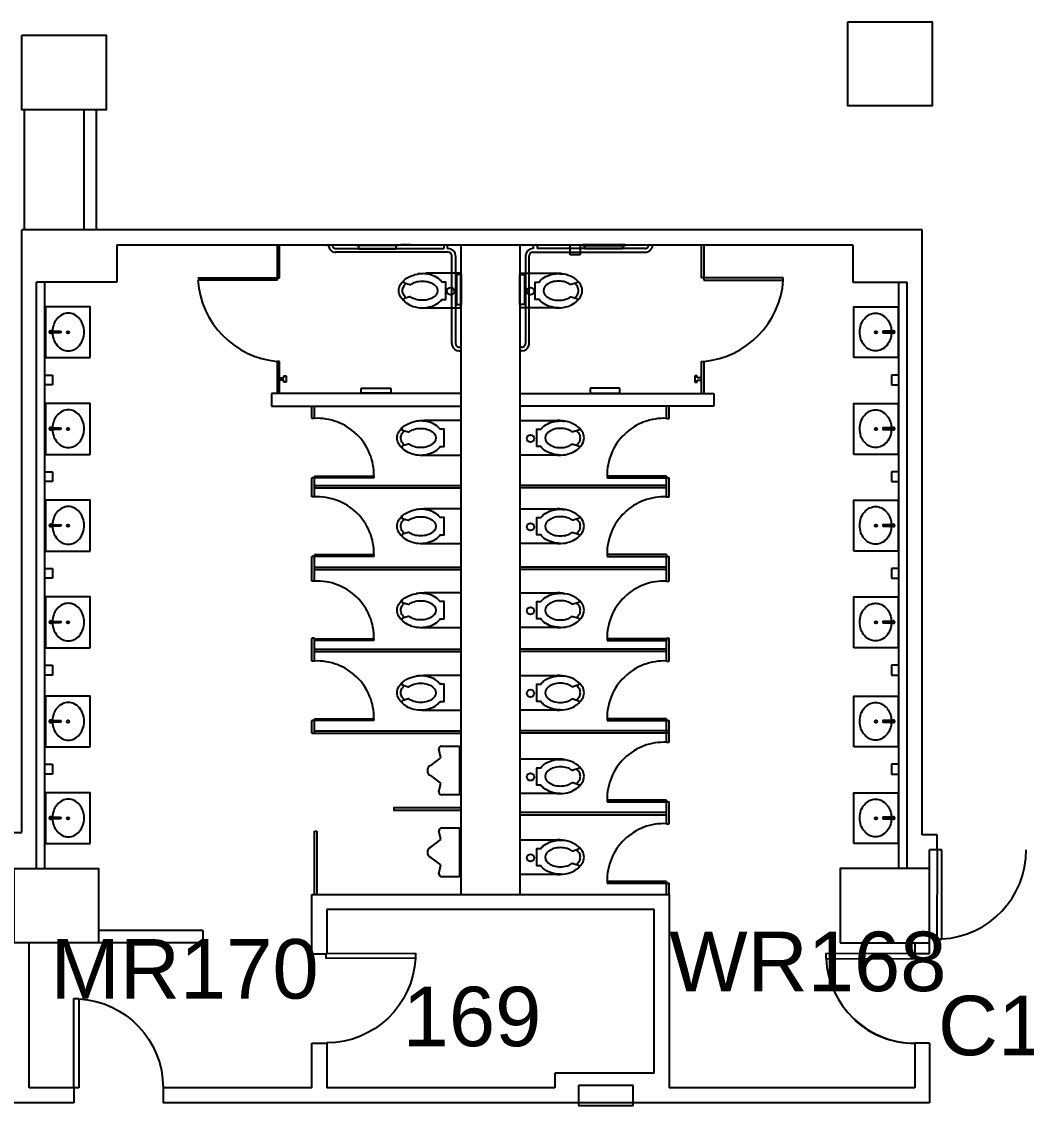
# Model space of a CAD drawing. Header units: inches. Extents: x 10 to 3523, y 1 to 2593.
# Drawn here: x 1287.6 to 1692.6, y 1049.2 to 1486.3 of the extents above; entities that cross this region are included whole.
import ezdxf

# ---------------------------------------------------------------- set-up
doc = ezdxf.new("R2010")
doc.units = ezdxf.units.IN
doc.header["$LTSCALE"] = 96
doc.header["$MEASUREMENT"] = 0
doc.linetypes.add('HIDDEN', pattern=[0.375, 0.25, -0.125])
for name, color, linetype in [('A-DOOR', 4, 'CONTINUOUS'), ('A-FURN', 3, 'CONTINUOUS'), ('A-PFLR-TEXT', 3, 'CONTINUOUS'), ('A-WALL', 5, 'CONTINUOUS'), ('P-SANR-EQPM', 5, 'CONTINUOUS'), ('S-COLS', 6, 'CONTINUOUS')]:
    doc.layers.add(name, color=color, linetype=linetype)
doc.styles.get("Standard").update_dxf_attribs({"font": 'arial.ttf'})

# ---------------------------------------------------------------- blocks, each defined once
blk = doc.blocks.new('A$C3DF82993')
at = {"layer": 'A-DOOR'}
for p, q in [((36, 36), (34, 36)), ((34, 36), (34, 0)), ((36, 0), (36, 36)), ((34, 0), (36, 0))]:
    blk.add_line(p, q, dxfattribs=at)
blk.add_arc((36, 0), 36, 93.1847, 180, dxfattribs=at)

msp = doc.modelspace()

# ---------------------------------------------------------------- linework, layer by layer
at = {"layer": 'A-DOOR'}
msp.add_arc((1647.6, 1110.33), 36.08, 227.9061, 270.0521, dxfattribs=at)
at = {"layer": 'A-FURN'}
for p, q in [((1288.63, 1450.75), (1288.63, 1402.25)), ((1312.63, 1450.75), (1312.63, 1402.25)), ((1317.63, 1450.75), (1317.63, 1402.25))]:
    msp.add_line(p, q, dxfattribs=at)
at = {"layer": 'A-WALL'}
for p, q in [((1650.63, 1402.25), (1287.63, 1402.25)), ((1287.63, 1159.25), (1287.63, 1402.25)), ((1650.63, 1158.25), (1650.63, 1402.25)), ((1326.02, 1396.25), (1622.63, 1396.25)), ((1464.63, 1396.25), (1464.63, 1134.25)), ((1488.63, 1134.25), (1488.63, 1396.25)), ((1293.63, 1144.75), (1293.63, 1381.25)), ((1644.63, 1144.75), (1644.63, 1381.25)), ((1280.63, 1159.25), (1287.63, 1159.25)), ((1656.63, 1158.25), (1650.63, 1158.25)), ((1656.63, 1152.25), (1656.63, 1158.25)), ((1653.63, 1110.25), (1653.63, 1152.25)), ((1656.63, 1152.25), (1653.63, 1152.25)), ((1404.63, 1134.25), (1548.63, 1134.25)), ((1404.63, 1110.25), (1404.63, 1134.25)), ((1548.63, 1134.25), (1548.63, 1056.25)), ((1542.63, 1128.25), (1410.63, 1128.25)), ((1410.63, 1128.25), (1410.63, 1110.25)), ((1542.63, 1062.25), (1542.63, 1128.25)), ((1360.63, 1119.75), (1318.63, 1119.75)), ((1360.63, 1119.75), (1360.63, 1114.75)), ((1290.63, 1056.25), (1290.63, 1114.75)), ((1360.63, 1114.75), (1318.63, 1114.75)), ((1647.63, 1114.75), (1647.63, 1110.25)), ((1404.63, 1110.25), (1410.63, 1110.25)), ((1653.63, 1110.25), (1647.63, 1110.25)), ((1404.63, 1074.25), (1410.63, 1074.25)), ((1404.63, 1056.25), (1404.63, 1074.25)), ((1410.63, 1074.25), (1410.63, 1056.25)), ((1653.63, 1074.25), (1647.63, 1074.25)), ((1647.63, 1074.25), (1647.63, 1056.25)), ((1653.63, 1074.25), (1653.63, 1050.25)), ((1542.63, 1062.25), (1502.53, 1062.25)), ((1502.53, 1062.25), (1502.53, 1056.25)), ((1308.63, 1056.25), (1290.63, 1056.25)), ((1308.63, 1056.25), (1308.63, 1050.25)), ((1404.63, 1056.25), (1344.63, 1056.25)), ((1344.63, 1056.25), (1344.63, 1050.25)), ((1502.53, 1056.25), (1410.63, 1056.25)), ((1647.63, 1056.25), (1548.63, 1056.25)), ((1308.63, 1050.25), (1284.63, 1050.25)), ((1653.63, 1050.25), (1344.63, 1050.25))]:
    msp.add_line(p, q, dxfattribs=at)
for points in [[(1284.63, 1144.75), (1318.63, 1144.75), (1318.63, 1114.75), (1284.63, 1114.75)], [(1617.63, 1114.75), (1653.63, 1114.75), (1653.63, 1144.75), (1617.63, 1144.75)]]:
    msp.add_lwpolyline(points, close=True, dxfattribs=at)
at = {"layer": 'A-WALL', "linetype": 'HIDDEN'}
msp.add_lwpolyline([(1512.13, 1049.21), (1534.13, 1049.21), (1534.13, 1057.21), (1512.13, 1057.21)], close=True, dxfattribs=at)
at = {"layer": 'P-SANR-EQPM'}
for p, q in [((1326.02, 1396.25), (1326.02, 1381.25)), ((1390.63, 1396.25), (1390.63, 1383)), ((1391.63, 1383), (1391.63, 1396.25)), ((1414.3, 1394.75), (1457.79, 1394.75)), ((1422.41, 1396.03), (1422.41, 1396.22)), ((1422.41, 1396.22), (1439.6, 1396.22)), ((1439.6, 1396.03), (1422.41, 1396.03)), ((1423.41, 1396.03), (1423.41, 1394.59)), ((1423.41, 1394.59), (1438.6, 1394.59)), ((1424.56, 1394.59), (1428.14, 1394.59)), ((1438.6, 1394.59), (1438.6, 1396.03)), ((1439.6, 1396.22), (1439.6, 1396.03)), ((1444.52, 1396.25), (1440.52, 1396.25)), ((1457.79, 1396.25), (1457.79, 1394.75)), ((1459.28, 1394.75), (1459.28, 1396.25)), ((1459.28, 1394.75), (1459.57, 1394.75)), ((1493.99, 1394.75), (1493.7, 1394.75)), ((1493.99, 1394.75), (1493.99, 1396.25)), ((1495.48, 1396.25), (1495.48, 1394.75)), ((1538.97, 1394.75), (1495.48, 1394.75)), ((1508.75, 1396.25), (1512.75, 1396.25)), ((1508.75, 1392.25), (1508.75, 1396.25)), ((1512.75, 1396.25), (1512.75, 1392.25)), ((1530.86, 1396.22), (1513.67, 1396.22)), ((1513.67, 1396.22), (1513.67, 1396.03)), ((1513.67, 1396.03), (1530.86, 1396.03)), ((1514.67, 1394.59), (1514.67, 1396.03)), ((1529.86, 1394.59), (1514.67, 1394.59)), ((1528.71, 1394.59), (1525.13, 1394.59)), ((1529.86, 1396.03), (1529.86, 1394.59)), ((1530.86, 1396.03), (1530.86, 1396.22)), ((1561.63, 1383), (1561.63, 1396.25)), ((1562.63, 1396.25), (1562.63, 1383)), ((1567.62, 1396.25), (1568.62, 1396.25)), ((1622.63, 1396.25), (1622.63, 1381.25)), ((1459.57, 1393.26), (1414.3, 1393.26)), ((1461.06, 1356.49), (1461.06, 1391.77)), ((1462.56, 1391.77), (1462.56, 1361.81)), ((1490.71, 1391.77), (1490.71, 1361.81)), ((1492.21, 1356.49), (1492.2, 1391.77)), ((1493.7, 1393.26), (1538.97, 1393.26)), ((1512.75, 1392.25), (1508.75, 1392.25)), ((1326.02, 1381.25), (1293.63, 1381.25)), ((1297.02, 1144.75), (1297.02, 1381.25)), ((1358.63, 1383), (1390.63, 1383)), ((1390.63, 1382), (1358.63, 1382)), ((1390.63, 1383), (1391.63, 1383)), ((1390.63, 1383), (1390.63, 1382)), ((1464.63, 1384.79), (1450.49, 1384.79)), ((1464.88, 1384.25), (1462.88, 1384.25)), ((1462.88, 1384.25), (1462.88, 1372.25)), ((1464.63, 1370.81), (1464.63, 1384.79)), ((1464.88, 1372.25), (1464.88, 1384.25)), ((1488.39, 1384.25), (1490.39, 1384.25)), ((1488.39, 1372.25), (1488.39, 1384.25)), ((1488.63, 1370.81), (1488.63, 1384.79)), ((1488.63, 1384.79), (1502.78, 1384.79)), ((1490.39, 1384.25), (1490.39, 1372.25)), ((1562.63, 1383), (1561.63, 1383)), ((1594.63, 1383), (1562.63, 1383)), ((1562.63, 1383), (1562.63, 1382)), ((1562.63, 1382), (1594.63, 1382)), ((1594.63, 1382), (1594.63, 1383)), ((1622.63, 1381.25), (1644.63, 1381.25)), ((1641.25, 1144.75), (1641.25, 1381.25)), ((1441.55, 1374.2), (1441.55, 1374.2)), ((1444.31, 1375.3), (1444.31, 1375.3)), ((1508.96, 1375.3), (1508.96, 1375.3)), ((1511.72, 1374.2), (1511.72, 1374.2)), ((1450.49, 1370.81), (1464.63, 1370.81)), ((1462.88, 1372.25), (1464.88, 1372.25)), ((1490.39, 1372.25), (1488.39, 1372.25)), ((1502.78, 1370.81), (1488.63, 1370.81)), ((1462.56, 1361.81), (1462.56, 1356.49)), ((1490.71, 1361.81), (1490.71, 1356.49)), ((1464.06, 1355), (1464.88, 1355)), ((1489.21, 1355), (1488.39, 1355)), ((1464.04, 1353.5), (1464.88, 1353.5)), ((1489.23, 1353.5), (1488.39, 1353.5)), ((1391.63, 1349.25), (1390.63, 1349.25)), ((1390.63, 1349.25), (1390.63, 1336.25)), ((1391.63, 1336.25), (1391.63, 1349.25)), ((1561.63, 1336.25), (1561.63, 1349.25)), ((1561.63, 1349.25), (1562.63, 1349.25)), ((1562.63, 1349.25), (1562.63, 1336.25)), ((1297.02, 1343.75), (1300.02, 1343.75)), ((1300.02, 1343.75), (1300.02, 1339.75)), ((1391.63, 1341.69), (1391.63, 1342.58)), ((1391.63, 1342.58), (1393.32, 1342.58)), ((1393.32, 1343.43), (1394.22, 1343.43)), ((1393.32, 1342.58), (1393.32, 1343.43)), ((1394.22, 1343.43), (1394.22, 1340.85)), ((1559.95, 1343.43), (1559.05, 1343.43)), ((1559.05, 1343.43), (1559.05, 1340.85)), ((1559.95, 1342.58), (1559.95, 1343.43)), ((1561.63, 1342.58), (1559.95, 1342.58)), ((1561.63, 1341.69), (1561.63, 1342.58)), ((1641.25, 1343.75), (1638.25, 1343.75)), ((1638.25, 1343.75), (1638.25, 1339.75)), ((1300.02, 1339.75), (1297.02, 1339.75)), ((1393.32, 1341.69), (1391.63, 1341.69)), ((1393.32, 1340.85), (1393.32, 1341.69)), ((1394.22, 1340.85), (1393.32, 1340.85)), ((1424.46, 1336.39), (1424.46, 1338.39)), ((1424.46, 1338.39), (1436.46, 1338.39)), ((1436.46, 1338.39), (1436.46, 1336.39)), ((1528.81, 1338.39), (1516.81, 1338.39)), ((1516.81, 1338.39), (1516.81, 1336.39)), ((1528.81, 1336.39), (1528.81, 1338.39)), ((1559.05, 1340.85), (1559.95, 1340.85)), ((1559.95, 1340.85), (1559.95, 1341.69)), ((1559.95, 1341.69), (1561.63, 1341.69)), ((1638.25, 1339.75), (1641.25, 1339.75)), ((1464.63, 1336.25), (1388.38, 1336.25)), ((1388.38, 1336.25), (1388.38, 1331.25)), ((1436.46, 1336.39), (1424.46, 1336.39)), ((1488.63, 1336.25), (1566.63, 1336.25)), ((1516.81, 1336.39), (1528.81, 1336.39)), ((1566.63, 1336.25), (1566.63, 1331.25)), ((1388.38, 1331.25), (1464.63, 1331.25)), ((1404.63, 1326.27), (1404.63, 1331.25)), ((1405.63, 1326.27), (1405.63, 1331.25)), ((1566.63, 1331.25), (1488.63, 1331.25)), ((1547.63, 1326.27), (1547.63, 1331.25)), ((1548.63, 1326.27), (1548.63, 1331.25)), ((1405.63, 1326.27), (1404.63, 1326.27)), ((1464.63, 1325.39), (1449.78, 1325.39)), ((1488.63, 1325.39), (1503.49, 1325.39)), ((1547.63, 1326.27), (1548.63, 1326.27)), ((1443.6, 1315.9), (1443.6, 1315.9)), ((1509.67, 1315.9), (1509.67, 1315.9)), ((1440.84, 1314.81), (1440.84, 1314.81)), ((1449.78, 1311.42), (1464.63, 1311.42)), ((1503.49, 1311.42), (1488.63, 1311.42)), ((1512.43, 1314.81), (1512.43, 1314.81)), ((1297.02, 1304.75), (1300.02, 1304.75)), ((1300.02, 1304.75), (1300.02, 1300.75)), ((1405.63, 1302.97), (1429.63, 1302.97)), ((1405.63, 1302.97), (1405.63, 1302.27)), ((1429.63, 1302.97), (1429.63, 1302.27)), ((1547.63, 1302.97), (1523.63, 1302.97)), ((1523.63, 1302.97), (1523.63, 1302.27)), ((1547.63, 1302.97), (1547.63, 1302.27)), ((1641.25, 1304.75), (1638.25, 1304.75)), ((1638.25, 1304.75), (1638.25, 1300.75)), ((1300.02, 1300.75), (1297.02, 1300.75)), ((1404.63, 1294.6), (1404.63, 1302.27)), ((1405.63, 1302.27), (1404.63, 1302.27)), ((1405.63, 1294.6), (1405.63, 1302.27)), ((1429.63, 1302.27), (1405.63, 1302.27)), ((1405.63, 1299.25), (1464.63, 1299.25)), ((1405.63, 1298.25), (1464.63, 1298.25)), ((1547.63, 1299.25), (1488.63, 1299.25)), ((1547.63, 1298.25), (1488.63, 1298.25)), ((1523.63, 1302.27), (1547.63, 1302.27)), ((1547.63, 1302.27), (1548.63, 1302.27)), ((1547.63, 1294.6), (1547.63, 1302.27)), ((1548.63, 1294.6), (1548.63, 1302.27)), ((1638.25, 1300.75), (1641.25, 1300.75)), ((1405.63, 1294.6), (1404.63, 1294.6)), ((1547.63, 1294.6), (1548.63, 1294.6)), ((1464.63, 1289.78), (1449.78, 1289.78)), ((1488.63, 1289.78), (1503.49, 1289.78)), ((1440.84, 1279.19), (1440.84, 1279.19)), ((1443.6, 1280.29), (1443.6, 1280.29)), ((1509.67, 1280.29), (1509.67, 1280.29)), ((1512.43, 1279.19), (1512.43, 1279.19)), ((1449.78, 1275.8), (1464.63, 1275.8)), ((1503.49, 1275.8), (1488.63, 1275.8)), ((1404.63, 1260.63), (1404.63, 1270.6)), ((1405.63, 1270.6), (1404.63, 1270.6)), ((1405.63, 1271.31), (1429.63, 1271.31)), ((1405.63, 1271.31), (1405.63, 1270.6)), ((1405.63, 1260.63), (1405.63, 1270.6)), ((1429.63, 1270.6), (1405.63, 1270.6)), ((1429.63, 1271.31), (1429.63, 1270.6)), ((1547.63, 1271.31), (1523.63, 1271.31)), ((1523.63, 1271.31), (1523.63, 1270.6)), ((1523.63, 1270.6), (1547.63, 1270.6)), ((1547.63, 1271.31), (1547.63, 1270.6)), ((1547.63, 1270.6), (1548.63, 1270.6)), ((1547.63, 1260.63), (1547.63, 1270.6)), ((1548.63, 1260.63), (1548.63, 1270.6)), ((1297.02, 1265.75), (1300.02, 1265.75)), ((1300.02, 1265.75), (1300.02, 1261.75)), ((1405.63, 1266.25), (1464.63, 1266.25)), ((1405.63, 1265.25), (1464.63, 1265.25)), ((1547.63, 1266.25), (1488.63, 1266.25)), ((1547.63, 1265.25), (1488.63, 1265.25)), ((1641.25, 1265.75), (1638.25, 1265.75)), ((1638.25, 1265.75), (1638.25, 1261.75)), ((1300.02, 1261.75), (1297.02, 1261.75)), ((1405.63, 1260.63), (1404.63, 1260.63)), ((1547.63, 1260.63), (1548.63, 1260.63)), ((1638.25, 1261.75), (1641.25, 1261.75)), ((1464.63, 1255.88), (1449.78, 1255.88)), ((1488.63, 1255.88), (1503.49, 1255.88)), ((1443.6, 1246.39), (1443.6, 1246.39)), ((1509.67, 1246.39), (1509.67, 1246.39)), ((1440.84, 1245.3), (1440.84, 1245.3)), ((1449.78, 1241.91), (1464.63, 1241.91)), ((1503.49, 1241.91), (1488.63, 1241.91)), ((1512.43, 1245.3), (1512.43, 1245.3)), ((1404.63, 1228.4), (1404.63, 1237.63)), ((1405.63, 1237.63), (1404.63, 1237.63)), ((1405.63, 1228.4), (1405.63, 1237.63)), ((1405.63, 1237.34), (1429.63, 1237.34)), ((1405.63, 1237.34), (1405.63, 1236.63)), ((1429.63, 1237.34), (1429.63, 1236.63)), ((1547.63, 1237.34), (1523.63, 1237.34)), ((1523.63, 1237.34), (1523.63, 1236.63)), ((1547.63, 1237.63), (1548.63, 1237.63)), ((1547.63, 1228.4), (1547.63, 1237.63)), ((1547.63, 1237.34), (1547.63, 1236.63)), ((1548.63, 1228.4), (1548.63, 1237.63)), ((1429.63, 1236.63), (1405.63, 1236.63)), ((1405.63, 1233.25), (1464.63, 1233.25)), ((1547.63, 1233.25), (1488.63, 1233.25)), ((1523.63, 1236.63), (1547.63, 1236.63)), ((1405.63, 1228.4), (1404.63, 1228.4)), ((1405.63, 1232.25), (1464.63, 1232.25)), ((1547.63, 1232.25), (1488.63, 1232.25)), ((1547.63, 1228.4), (1548.63, 1228.4)), ((1297.02, 1226.75), (1300.02, 1226.75)), ((1300.02, 1226.75), (1300.02, 1222.75)), ((1641.25, 1226.75), (1638.25, 1226.75)), ((1638.25, 1226.75), (1638.25, 1222.75)), ((1300.02, 1222.75), (1297.02, 1222.75)), ((1464.63, 1222.61), (1449.78, 1222.61)), ((1488.63, 1222.61), (1503.49, 1222.61)), ((1638.25, 1222.75), (1641.25, 1222.75)), ((1440.84, 1212.02), (1440.84, 1212.02)), ((1443.6, 1213.12), (1443.6, 1213.12)), ((1509.67, 1213.12), (1509.67, 1213.12)), ((1512.43, 1212.02), (1512.43, 1212.02)), ((1449.78, 1208.63), (1464.63, 1208.63)), ((1503.49, 1208.63), (1488.63, 1208.63)), ((1404.63, 1199.25), (1404.63, 1204.4)), ((1405.63, 1204.4), (1404.63, 1204.4)), ((1405.63, 1205.1), (1429.63, 1205.1)), ((1405.63, 1205.1), (1405.63, 1204.4)), ((1405.63, 1199.25), (1405.63, 1204.4)), ((1429.63, 1204.4), (1405.63, 1204.4)), ((1429.63, 1205.1), (1429.63, 1204.4)), ((1547.63, 1205.1), (1523.63, 1205.1)), ((1523.63, 1205.1), (1523.63, 1204.4)), ((1523.63, 1204.4), (1547.63, 1204.4)), ((1547.63, 1205.1), (1547.63, 1204.4)), ((1547.63, 1204.4), (1548.63, 1204.4)), ((1547.63, 1195.62), (1547.63, 1204.4)), ((1548.63, 1195.62), (1548.63, 1204.4)), ((1404.63, 1199.25), (1464.63, 1199.25)), ((1405.63, 1200.25), (1464.63, 1200.25)), ((1548.63, 1200.25), (1488.63, 1200.25)), ((1548.63, 1199.25), (1488.63, 1199.25)), ((1457.03, 1194.09), (1464.12, 1194.09)), ((1464.12, 1194.09), (1464.12, 1184.25)), ((1547.63, 1195.62), (1548.63, 1195.62)), ((1452.52, 1186.3), (1456.61, 1189.36)), ((1456.61, 1189.36), (1455.85, 1192.91)), ((1488.63, 1188.9), (1503.49, 1188.9)), ((1297.02, 1186.75), (1300.02, 1186.75)), ((1300.02, 1186.75), (1300.02, 1182.75)), ((1641.25, 1186.75), (1638.25, 1186.75)), ((1638.25, 1186.75), (1638.25, 1182.75)), ((1300.02, 1182.75), (1297.02, 1182.75)), ((1456.61, 1179.15), (1452.52, 1182.2)), ((1464.12, 1184.25), (1464.12, 1174.41)), ((1638.25, 1182.75), (1641.25, 1182.75)), ((1455.85, 1175.59), (1456.61, 1179.15)), ((1509.67, 1179.41), (1509.67, 1179.41)), ((1512.43, 1178.32), (1512.43, 1178.32)), ((1464.12, 1174.41), (1457.03, 1174.41)), ((1503.49, 1174.92), (1488.63, 1174.92)), ((1547.63, 1172.32), (1523.63, 1172.32)), ((1523.63, 1172.32), (1523.63, 1171.62)), ((1523.63, 1171.62), (1547.63, 1171.62)), ((1547.63, 1172.32), (1547.63, 1171.62)), ((1547.63, 1171.62), (1548.63, 1171.62)), ((1547.63, 1162.8), (1547.63, 1171.62)), ((1548.63, 1162.8), (1548.63, 1171.62)), ((1547.63, 1167.25), (1488.63, 1167.25)), ((1547.63, 1166.25), (1488.63, 1166.25)), ((1547.63, 1162.8), (1548.63, 1162.8)), ((1405.63, 1134.25), (1405.63, 1159.75)), ((1405.63, 1159.75), (1406.63, 1159.75)), ((1406.63, 1159.75), (1406.63, 1134.25)), ((1456.61, 1156.36), (1455.85, 1159.91)), ((1457.03, 1161.09), (1464.12, 1161.09)), ((1464.12, 1161.09), (1464.12, 1151.25)), ((1452.52, 1153.3), (1456.61, 1156.36)), ((1488.63, 1156.31), (1503.49, 1156.31)), ((1464.12, 1151.25), (1464.12, 1141.41)), ((1456.61, 1146.15), (1452.52, 1149.2)), ((1455.85, 1142.59), (1456.61, 1146.15)), ((1509.67, 1146.82), (1509.67, 1146.82)), ((1512.43, 1145.72), (1512.43, 1145.72)), ((1464.12, 1141.41), (1457.03, 1141.41)), ((1503.49, 1142.33), (1488.63, 1142.33)), ((1547.63, 1139.51), (1523.63, 1139.51)), ((1523.63, 1139.51), (1523.63, 1138.8)), ((1523.63, 1138.8), (1547.63, 1138.8)), ((1547.63, 1139.51), (1547.63, 1138.8)), ((1547.63, 1134.25), (1547.63, 1138.8)), ((1547.63, 1138.8), (1548.63, 1138.8)), ((1548.63, 1134.25), (1548.63, 1138.8))]:
    msp.add_line(p, q, dxfattribs=at)
for points in [[(1439.63, 1377.8, -0.143932), (1440.37, 1380.29, -0.107177), (1442.81, 1382.74, -0.077997), (1446.16, 1384.22, -0.065232), (1450.49, 1384.79)], [(1441.66, 1381.79, 0.562484), (1441.85, 1380.95), (1444.08, 1380.22, 0.238976), (1444.52, 1380.29, -0.08035), (1446.4, 1381.22, -0.074934), (1449.16, 1381.63, -0.074934), (1451.92, 1381.22, -0.085426), (1453.9, 1380.21, -0.066386), (1454.74, 1379.39, -0.330534), (1454.74, 1376.11, -0.066386), (1453.9, 1375.29, -0.085426), (1451.92, 1374.28, -0.074934), (1449.16, 1373.87, -0.074934), (1446.4, 1374.28, -0.08035), (1444.52, 1375.21, 0.238976), (1444.08, 1375.28), (1441.88, 1374.55, 0.549653), (1441.67, 1373.74)], [(1449.16, 1370.87, 0.074934), (1452.8, 1371.42, 0.085426), (1455.69, 1372.89, 0.066386), (1457.09, 1374.26), (1458.64, 1374.26), (1458.64, 1381.24), (1457.09, 1381.24, 0.066386), (1455.69, 1382.61, 0.085426), (1452.8, 1384.08, 0.111314), (1447.38, 1384.5)], [(1504.11, 1370.87, -0.074934), (1500.47, 1371.42, -0.085426), (1497.58, 1372.89, -0.066386), (1496.18, 1374.26), (1494.63, 1374.26), (1494.63, 1381.24), (1496.18, 1381.24, -0.066386), (1497.58, 1382.61, -0.085426), (1500.47, 1384.08, -0.111314), (1505.89, 1384.5)], [(1511.61, 1381.79, -0.562484), (1511.42, 1380.95), (1509.19, 1380.22, -0.238976), (1508.75, 1380.29, 0.08035), (1506.87, 1381.22, 0.074934), (1504.11, 1381.63, 0.074934), (1501.35, 1381.22, 0.085426), (1499.37, 1380.21, 0.066386), (1498.53, 1379.39, 0.330534), (1498.53, 1376.11, 0.066386), (1499.37, 1375.29, 0.085426), (1501.35, 1374.28, 0.074934), (1504.11, 1373.87, 0.074934), (1506.87, 1374.28, 0.08035), (1508.75, 1375.21, -0.238976), (1509.19, 1375.28), (1511.39, 1374.55, -0.549653), (1511.6, 1373.74)], [(1513.63, 1377.8, 0.143932), (1512.9, 1380.29, 0.107177), (1510.45, 1382.74, 0.077997), (1507.11, 1384.22, 0.065232), (1502.78, 1384.79)], [(1441.63, 1373.78, -0.06085), (1440.37, 1375.31, -0.143932), (1439.63, 1377.8)], [(1441.13, 1377.8, -0.143932), (1441.63, 1379.48, -0.059203), (1442.63, 1380.7)], [(1442.71, 1374.83, -0.063273), (1441.63, 1376.12, -0.143932), (1441.13, 1377.8)], [(1510.56, 1374.83, 0.063273), (1511.64, 1376.12, 0.143932), (1512.14, 1377.8)], [(1512.14, 1377.8, 0.143932), (1511.64, 1379.48, 0.059203), (1510.64, 1380.7)], [(1511.64, 1373.78, 0.06085), (1512.9, 1375.31, 0.143932), (1513.63, 1377.8)], [(1300.03, 1360.79, 0.075715), (1300.53, 1358.12, 0.091322), (1301.9, 1355.71, 0.103814), (1304.03, 1354.04, 0.114782), (1306.42, 1353.49, 0.114782), (1308.82, 1354.04, 0.103814), (1310.95, 1355.71, 0.091322), (1312.32, 1358.12, 0.084102), (1312.82, 1361.09, 0.084102), (1312.32, 1364.05, 0.091322), (1310.95, 1366.46, 0.103814), (1308.82, 1368.13, 0.114782), (1306.42, 1368.69, 0.114782), (1304.03, 1368.13, 0.103814), (1301.9, 1366.46, 0.001545), (1301.87, 1366.42, 0.001545)], [(1638.24, 1360.79, -0.075715), (1637.74, 1358.12, -0.091322), (1636.37, 1355.71, -0.103814), (1634.24, 1354.04, -0.114782), (1631.85, 1353.49, -0.114782), (1629.45, 1354.04, -0.103814), (1627.32, 1355.71, -0.091322), (1625.95, 1358.12, -0.084102), (1625.45, 1361.09, -0.084102), (1625.95, 1364.05, -0.091322), (1627.32, 1366.46, -0.103814), (1629.45, 1368.13, -0.114782), (1631.85, 1368.69, -0.114782), (1634.24, 1368.13, -0.103814), (1636.37, 1366.46, -0.001545), (1636.4, 1366.42, -0.001545)], [(1301.74, 1366.27, 0.0831), (1300.53, 1364.05, 0.075715), (1300.03, 1361.39)], [(1636.53, 1366.27, -0.0831), (1637.74, 1364.05, -0.075715), (1638.24, 1361.39)], [(1300.03, 1321.79, 0.075715), (1300.53, 1319.12, 0.091322), (1301.9, 1316.71, 0.103814), (1304.03, 1315.04, 0.114782), (1306.42, 1314.49, 0.114782), (1308.82, 1315.04, 0.103814), (1310.95, 1316.71, 0.091322), (1312.32, 1319.12, 0.084102), (1312.82, 1322.09, 0.084102), (1312.32, 1325.05, 0.091322), (1310.95, 1327.46, 0.103814), (1308.82, 1329.13, 0.114782), (1306.42, 1329.69, 0.114782), (1304.03, 1329.13, 0.103814), (1301.9, 1327.46, 0.001545), (1301.87, 1327.42, 0.001545)], [(1638.24, 1321.79, -0.075715), (1637.74, 1319.12, -0.091322), (1636.37, 1316.71, -0.103814), (1634.24, 1315.04, -0.114782), (1631.85, 1314.49, -0.114782), (1629.45, 1315.04, -0.103814), (1627.32, 1316.71, -0.091322), (1625.95, 1319.12, -0.084102), (1625.45, 1322.09, -0.084102), (1625.95, 1325.05, -0.091322), (1627.32, 1327.46, -0.103814), (1629.45, 1329.13, -0.114782), (1631.85, 1329.69, -0.114782), (1634.24, 1329.13, -0.103814), (1636.37, 1327.46, -0.001545), (1636.4, 1327.42, -0.001545)], [(1301.74, 1327.27, 0.0831), (1300.53, 1325.05, 0.075715), (1300.03, 1322.39)], [(1438.93, 1318.4, -0.143932), (1439.66, 1320.9, -0.107177), (1442.11, 1323.35, -0.077997), (1445.45, 1324.83, -0.065232), (1449.78, 1325.39)], [(1448.45, 1311.48, 0.074934), (1452.09, 1312.03, 0.085426), (1454.98, 1313.49, 0.066386), (1456.38, 1314.86), (1457.93, 1314.86), (1457.93, 1321.85), (1456.38, 1321.85, 0.066386), (1454.98, 1323.22, 0.085426), (1452.09, 1324.68, 0.111314), (1446.67, 1325.1)], [(1504.82, 1311.48, -0.074934), (1501.18, 1312.03, -0.085426), (1498.29, 1313.49, -0.066386), (1496.89, 1314.86), (1495.33, 1314.86), (1495.33, 1321.85), (1496.89, 1321.85, -0.066386), (1498.29, 1323.22, -0.085426), (1501.18, 1324.68, -0.111314), (1506.6, 1325.1)], [(1514.34, 1318.4, 0.143932), (1513.61, 1320.9, 0.107177), (1511.16, 1323.35, 0.077997), (1507.82, 1324.83, 0.065232), (1503.49, 1325.39)], [(1636.53, 1327.27, -0.0831), (1637.74, 1325.05, -0.075715), (1638.24, 1322.39)], [(1440.42, 1318.4, -0.143932), (1440.92, 1320.09, -0.059203), (1441.92, 1321.3)], [(1440.95, 1322.39, 0.562484), (1441.14, 1321.56), (1443.37, 1320.83, 0.238976), (1443.81, 1320.89, -0.08035), (1445.69, 1321.82, -0.074934), (1448.45, 1322.24, -0.074934), (1451.21, 1321.82, -0.085426), (1453.19, 1320.82, -0.066386), (1454.03, 1320, -0.330534), (1454.03, 1316.71, -0.066386), (1453.19, 1315.89, -0.085426), (1451.21, 1314.89, -0.074934), (1448.45, 1314.47, -0.074934), (1445.69, 1314.89, -0.08035), (1443.81, 1315.82, 0.238976), (1443.37, 1315.88), (1441.17, 1315.16, 0.549653), (1440.96, 1314.34)], [(1512.32, 1322.39, -0.562484), (1512.13, 1321.56), (1509.9, 1320.83, -0.238976), (1509.45, 1320.89, 0.08035), (1507.58, 1321.82, 0.074934), (1504.82, 1322.24, 0.074934), (1502.06, 1321.82, 0.085426), (1500.08, 1320.82, 0.066386), (1499.24, 1320, 0.330534), (1499.24, 1316.71, 0.066386), (1500.08, 1315.89, 0.085426), (1502.06, 1314.89, 0.074934), (1504.82, 1314.47, 0.074934), (1507.58, 1314.89, 0.08035), (1509.45, 1315.82, -0.238976), (1509.9, 1315.88), (1512.1, 1315.16, -0.549653), (1512.31, 1314.34)], [(1512.85, 1318.4, 0.143932), (1512.35, 1320.09, 0.059203), (1511.35, 1321.3)], [(1440.92, 1314.39, -0.06085), (1439.66, 1315.91, -0.143932), (1438.93, 1318.4)], [(1442, 1315.43, -0.063273), (1440.92, 1316.72, -0.143932), (1440.42, 1318.4)], [(1511.27, 1315.43, 0.063273), (1512.35, 1316.72, 0.143932), (1512.85, 1318.4)], [(1512.34, 1314.39, 0.06085), (1513.61, 1315.91, 0.143932), (1514.34, 1318.4)], [(1300.03, 1282.79, 0.075715), (1300.53, 1280.12, 0.091322), (1301.9, 1277.71, 0.103814), (1304.03, 1276.04, 0.114782), (1306.42, 1275.49, 0.114782), (1308.82, 1276.04, 0.103814), (1310.95, 1277.71, 0.091322), (1312.32, 1280.12, 0.084102), (1312.82, 1283.09, 0.084102), (1312.32, 1286.05, 0.091322), (1310.95, 1288.46, 0.103814), (1308.82, 1290.13, 0.114782), (1306.42, 1290.69, 0.114782), (1304.03, 1290.13, 0.103814), (1301.9, 1288.46, 0.001545), (1301.87, 1288.42, 0.001545)], [(1438.93, 1282.79, -0.143932), (1439.66, 1285.28, -0.107177), (1442.11, 1287.73, -0.077997), (1445.45, 1289.21, -0.065232), (1449.78, 1289.78)], [(1448.45, 1275.86, 0.074934), (1452.09, 1276.41, 0.085426), (1454.98, 1277.88, 0.066386), (1456.38, 1279.24), (1457.93, 1279.24), (1457.93, 1286.23), (1456.38, 1286.23, 0.066386), (1454.98, 1287.6, 0.085426), (1452.09, 1289.07, 0.111314), (1446.67, 1289.49)], [(1504.82, 1275.86, -0.074934), (1501.18, 1276.41, -0.085426), (1498.29, 1277.88, -0.066386), (1496.89, 1279.24), (1495.33, 1279.24), (1495.33, 1286.23), (1496.89, 1286.23, -0.066386), (1498.29, 1287.6, -0.085426), (1501.18, 1289.07, -0.111314), (1506.6, 1289.49)], [(1514.34, 1282.79, 0.143932), (1513.61, 1285.28, 0.107177), (1511.16, 1287.73, 0.077997), (1507.82, 1289.21, 0.065232), (1503.49, 1289.78)], [(1638.24, 1282.79, -0.075715), (1637.74, 1280.12, -0.091322), (1636.37, 1277.71, -0.103814), (1634.24, 1276.04, -0.114782), (1631.85, 1275.49, -0.114782), (1629.45, 1276.04, -0.103814), (1627.32, 1277.71, -0.091322), (1625.95, 1280.12, -0.084102), (1625.45, 1283.09, -0.084102), (1625.95, 1286.05, -0.091322), (1627.32, 1288.46, -0.103814), (1629.45, 1290.13, -0.114782), (1631.85, 1290.69, -0.114782), (1634.24, 1290.13, -0.103814), (1636.37, 1288.46, -0.001545), (1636.4, 1288.42, -0.001545)], [(1301.74, 1288.27, 0.0831), (1300.53, 1286.05, 0.075715), (1300.03, 1283.39)], [(1440.42, 1282.79, -0.143932), (1440.92, 1284.47, -0.059203), (1441.92, 1285.69)], [(1440.95, 1286.77, 0.562484), (1441.14, 1285.94), (1443.37, 1285.21, 0.238976), (1443.81, 1285.28, -0.08035), (1445.69, 1286.2, -0.074934), (1448.45, 1286.62, -0.074934), (1451.21, 1286.2, -0.085426), (1453.19, 1285.2, -0.066386), (1454.03, 1284.38, -0.330534), (1454.03, 1281.09, -0.066386), (1453.19, 1280.28, -0.085426), (1451.21, 1279.27, -0.074934), (1448.45, 1278.86, -0.074934), (1445.69, 1279.27, -0.08035), (1443.81, 1280.2, 0.238976), (1443.37, 1280.27), (1441.17, 1279.54, 0.549653), (1440.96, 1278.73)], [(1512.32, 1286.77, -0.562484), (1512.13, 1285.94), (1509.9, 1285.21, -0.238976), (1509.45, 1285.28, 0.08035), (1507.58, 1286.2, 0.074934), (1504.82, 1286.62, 0.074934), (1502.06, 1286.2, 0.085426), (1500.08, 1285.2, 0.066386), (1499.24, 1284.38, 0.330534), (1499.24, 1281.09, 0.066386), (1500.08, 1280.28, 0.085426), (1502.06, 1279.27, 0.074934), (1504.82, 1278.86, 0.074934), (1507.58, 1279.27, 0.08035), (1509.45, 1280.2, -0.238976), (1509.9, 1280.27), (1512.1, 1279.54, -0.549653), (1512.31, 1278.73)], [(1512.85, 1282.79, 0.143932), (1512.35, 1284.47, 0.059203), (1511.35, 1285.69)], [(1636.53, 1288.27, -0.0831), (1637.74, 1286.05, -0.075715), (1638.24, 1283.39)], [(1440.92, 1278.77, -0.06085), (1439.66, 1280.29, -0.143932), (1438.93, 1282.79)], [(1442, 1279.82, -0.063273), (1440.92, 1281.1, -0.143932), (1440.42, 1282.79)], [(1511.27, 1279.82, 0.063273), (1512.35, 1281.1, 0.143932), (1512.85, 1282.79)], [(1512.34, 1278.77, 0.06085), (1513.61, 1280.29, 0.143932), (1514.34, 1282.79)], [(1438.93, 1248.89, -0.143932), (1439.66, 1251.39, -0.107177), (1442.11, 1253.84, -0.077997), (1445.45, 1255.32, -0.065232), (1449.78, 1255.88)], [(1448.45, 1241.97, 0.074934), (1452.09, 1242.52, 0.085426), (1454.98, 1243.98, 0.066386), (1456.38, 1245.35), (1457.93, 1245.35), (1457.93, 1252.34), (1456.38, 1252.34, 0.066386), (1454.98, 1253.71, 0.085426), (1452.09, 1255.17, 0.111314), (1446.67, 1255.59)], [(1504.82, 1241.97, -0.074934), (1501.18, 1242.52, -0.085426), (1498.29, 1243.98, -0.066386), (1496.89, 1245.35), (1495.33, 1245.35), (1495.33, 1252.34), (1496.89, 1252.34, -0.066386), (1498.29, 1253.71, -0.085426), (1501.18, 1255.17, -0.111314), (1506.6, 1255.59)], [(1514.34, 1248.89, 0.143932), (1513.61, 1251.39, 0.107177), (1511.16, 1253.84, 0.077997), (1507.82, 1255.32, 0.065232), (1503.49, 1255.88)], [(1300.03, 1243.79, 0.075715), (1300.53, 1241.12, 0.091322), (1301.9, 1238.71, 0.103814), (1304.03, 1237.04, 0.114782), (1306.42, 1236.49, 0.114782), (1308.82, 1237.04, 0.103814), (1310.95, 1238.71, 0.091322), (1312.32, 1241.12, 0.084102), (1312.82, 1244.09, 0.084102), (1312.32, 1247.05, 0.091322), (1310.95, 1249.46, 0.103814), (1308.82, 1251.13, 0.114782), (1306.42, 1251.69, 0.114782), (1304.03, 1251.13, 0.103814), (1301.9, 1249.46, 0.001545), (1301.87, 1249.42, 0.001545)], [(1440.42, 1248.89, -0.143932), (1440.92, 1250.58, -0.059203), (1441.92, 1251.79)], [(1440.95, 1252.88, 0.562484), (1441.14, 1252.05), (1443.37, 1251.32, 0.238976), (1443.81, 1251.38, -0.08035), (1445.69, 1252.31, -0.074934), (1448.45, 1252.73, -0.074934), (1451.21, 1252.31, -0.085426), (1453.19, 1251.31, -0.066386), (1454.03, 1250.49, -0.330534), (1454.03, 1247.2, -0.066386), (1453.19, 1246.38, -0.085426), (1451.21, 1245.38, -0.074934), (1448.45, 1244.96, -0.074934), (1445.69, 1245.38, -0.08035), (1443.81, 1246.31, 0.238976), (1443.37, 1246.37), (1441.17, 1245.65, 0.549653), (1440.96, 1244.83)], [(1512.32, 1252.88, -0.562484), (1512.13, 1252.05), (1509.9, 1251.32, -0.238976), (1509.45, 1251.38, 0.08035), (1507.58, 1252.31, 0.074934), (1504.82, 1252.73, 0.074934), (1502.06, 1252.31, 0.085426), (1500.08, 1251.31, 0.066386), (1499.24, 1250.49, 0.330534), (1499.24, 1247.2, 0.066386), (1500.08, 1246.38, 0.085426), (1502.06, 1245.38, 0.074934), (1504.82, 1244.96, 0.074934), (1507.58, 1245.38, 0.08035), (1509.45, 1246.31, -0.238976), (1509.9, 1246.37), (1512.1, 1245.65, -0.549653), (1512.31, 1244.83)], [(1512.85, 1248.89, 0.143932), (1512.35, 1250.58, 0.059203), (1511.35, 1251.79)], [(1638.24, 1243.79, -0.075715), (1637.74, 1241.12, -0.091322), (1636.37, 1238.71, -0.103814), (1634.24, 1237.04, -0.114782), (1631.85, 1236.49, -0.114782), (1629.45, 1237.04, -0.103814), (1627.32, 1238.71, -0.091322), (1625.95, 1241.12, -0.084102), (1625.45, 1244.09, -0.084102), (1625.95, 1247.05, -0.091322), (1627.32, 1249.46, -0.103814), (1629.45, 1251.13, -0.114782), (1631.85, 1251.69, -0.114782), (1634.24, 1251.13, -0.103814), (1636.37, 1249.46, -0.001545), (1636.4, 1249.42, -0.001545)], [(1301.74, 1249.27, 0.0831), (1300.53, 1247.05, 0.075715), (1300.03, 1244.39)], [(1440.92, 1244.88, -0.06085), (1439.66, 1246.4, -0.143932), (1438.93, 1248.89)], [(1442, 1245.92, -0.063273), (1440.92, 1247.21, -0.143932), (1440.42, 1248.89)], [(1511.27, 1245.92, 0.063273), (1512.35, 1247.21, 0.143932), (1512.85, 1248.89)], [(1512.34, 1244.88, 0.06085), (1513.61, 1246.4, 0.143932), (1514.34, 1248.89)], [(1636.53, 1249.27, -0.0831), (1637.74, 1247.05, -0.075715), (1638.24, 1244.39)], [(1438.93, 1215.62, -0.143932), (1439.66, 1218.12, -0.107177), (1442.11, 1220.56, -0.077997), (1445.45, 1222.04, -0.065232), (1449.78, 1222.61)], [(1440.95, 1219.61, 0.562484), (1441.14, 1218.77), (1443.37, 1218.04, 0.238976), (1443.81, 1218.11, -0.08035), (1445.69, 1219.04, -0.074934), (1448.45, 1219.45, -0.074934), (1451.21, 1219.04, -0.085426), (1453.19, 1218.03, -0.066386), (1454.03, 1217.22, -0.330534), (1454.03, 1213.93, -0.066386), (1453.19, 1213.11, -0.085426), (1451.21, 1212.11, -0.074934), (1448.45, 1211.69, -0.074934), (1445.69, 1212.11, -0.08035), (1443.81, 1213.03, 0.238976), (1443.37, 1213.1), (1441.17, 1212.38, 0.549653), (1440.96, 1211.56)], [(1448.45, 1208.69, 0.074934), (1452.09, 1209.24, 0.085426), (1454.98, 1210.71, 0.066386), (1456.38, 1212.08), (1457.93, 1212.08), (1457.93, 1219.07), (1456.38, 1219.07, 0.066386), (1454.98, 1220.43, 0.085426), (1452.09, 1221.9, 0.111314), (1446.67, 1222.32)], [(1504.82, 1208.69, -0.074934), (1501.18, 1209.24, -0.085426), (1498.29, 1210.71, -0.066386), (1496.89, 1212.08), (1495.33, 1212.08), (1495.33, 1219.07), (1496.89, 1219.07, -0.066386), (1498.29, 1220.43, -0.085426), (1501.18, 1221.9, -0.111314), (1506.6, 1222.32)], [(1512.32, 1219.61, -0.562484), (1512.13, 1218.77), (1509.9, 1218.04, -0.238976), (1509.45, 1218.11, 0.08035), (1507.58, 1219.04, 0.074934), (1504.82, 1219.45, 0.074934), (1502.06, 1219.04, 0.085426), (1500.08, 1218.03, 0.066386), (1499.24, 1217.22, 0.330534), (1499.24, 1213.93, 0.066386), (1500.08, 1213.11, 0.085426), (1502.06, 1212.11, 0.074934), (1504.82, 1211.69, 0.074934), (1507.58, 1212.11, 0.08035), (1509.45, 1213.03, -0.238976), (1509.9, 1213.1), (1512.1, 1212.38, -0.549653), (1512.31, 1211.56)], [(1514.34, 1215.62, 0.143932), (1513.61, 1218.12, 0.107177), (1511.16, 1220.56, 0.077997), (1507.82, 1222.04, 0.065232), (1503.49, 1222.61)], [(1440.92, 1211.6, -0.06085), (1439.66, 1213.13, -0.143932), (1438.93, 1215.62)], [(1440.42, 1215.62, -0.143932), (1440.92, 1217.31, -0.059203), (1441.92, 1218.52)], [(1442, 1212.65, -0.063273), (1440.92, 1213.94, -0.143932), (1440.42, 1215.62)], [(1511.27, 1212.65, 0.063273), (1512.35, 1213.94, 0.143932), (1512.85, 1215.62)], [(1512.85, 1215.62, 0.143932), (1512.35, 1217.31, 0.059203), (1511.35, 1218.52)], [(1512.34, 1211.6, 0.06085), (1513.61, 1213.13, 0.143932), (1514.34, 1215.62)], [(1300.03, 1203.79, 0.075715), (1300.53, 1201.13, 0.091322), (1301.9, 1198.72, 0.103814), (1304.03, 1197.05, 0.114782), (1306.42, 1196.49, 0.114782), (1308.82, 1197.05, 0.103814), (1310.95, 1198.72, 0.091322), (1312.32, 1201.13, 0.084102), (1312.82, 1204.09, 0.084102), (1312.32, 1207.06, 0.091322), (1310.95, 1209.46, 0.103814), (1308.82, 1211.13, 0.114782), (1306.42, 1211.69, 0.114782), (1304.03, 1211.13, 0.103814), (1301.9, 1209.46, 0.001545), (1301.87, 1209.43, 0.001545)], [(1638.24, 1203.79, -0.075715), (1637.74, 1201.13, -0.091322), (1636.37, 1198.72, -0.103814), (1634.24, 1197.05, -0.114782), (1631.85, 1196.49, -0.114782), (1629.45, 1197.05, -0.103814), (1627.32, 1198.72, -0.091322), (1625.95, 1201.13, -0.084102), (1625.45, 1204.09, -0.084102), (1625.95, 1207.06, -0.091322), (1627.32, 1209.46, -0.103814), (1629.45, 1211.13, -0.114782), (1631.85, 1211.69, -0.114782), (1634.24, 1211.13, -0.103814), (1636.37, 1209.46, -0.001545), (1636.4, 1209.43, -0.001545)], [(1301.74, 1209.27, 0.0831), (1300.53, 1207.06, 0.075715), (1300.03, 1204.39)], [(1636.53, 1209.27, -0.0831), (1637.74, 1207.06, -0.075715), (1638.24, 1204.39)], [(1514.34, 1181.91, 0.143932), (1513.61, 1184.41, 0.107177), (1511.16, 1186.85, 0.077997), (1507.82, 1188.33, 0.065232), (1503.49, 1188.9)], [(1504.82, 1174.99, -0.074934), (1501.18, 1175.54, -0.085426), (1498.29, 1177, -0.066386), (1496.89, 1178.37), (1495.33, 1178.37), (1495.33, 1185.36), (1496.89, 1185.36, -0.066386), (1498.29, 1186.73, -0.085426), (1501.18, 1188.19, -0.111314), (1506.6, 1188.61)], [(1512.32, 1185.9, -0.562484), (1512.13, 1185.07), (1509.9, 1184.33, -0.238976), (1509.45, 1184.4, 0.08035), (1507.58, 1185.33, 0.074934), (1504.82, 1185.74, 0.074934), (1502.06, 1185.33, 0.085426), (1500.08, 1184.32, 0.066386), (1499.24, 1183.51, 0.330534), (1499.24, 1180.22, 0.066386), (1500.08, 1179.4, 0.085426), (1502.06, 1178.4, 0.074934), (1504.82, 1177.98, 0.074934), (1507.58, 1178.4, 0.08035), (1509.45, 1179.32, -0.238976), (1509.9, 1179.39), (1512.1, 1178.67, -0.549653), (1512.31, 1177.85)], [(1512.85, 1181.91, 0.143932), (1512.35, 1183.6, 0.059203), (1511.35, 1184.81)], [(1511.27, 1178.94, 0.063273), (1512.35, 1180.23, 0.143932), (1512.85, 1181.91)], [(1512.34, 1177.9, 0.06085), (1513.61, 1179.42, 0.143932), (1514.34, 1181.91)], [(1300.03, 1164.79, 0.075715), (1300.53, 1162.13, 0.091322), (1301.9, 1159.72, 0.103814), (1304.03, 1158.05, 0.114782), (1306.42, 1157.49, 0.114782), (1308.82, 1158.05, 0.103814), (1310.95, 1159.72, 0.091322), (1312.32, 1162.13, 0.084102), (1312.82, 1165.09, 0.084102), (1312.32, 1168.06, 0.091322), (1310.95, 1170.46, 0.103814), (1308.82, 1172.13, 0.114782), (1306.42, 1172.69, 0.114782), (1304.03, 1172.13, 0.103814), (1301.9, 1170.46, 0.001545), (1301.87, 1170.43, 0.001545)], [(1638.24, 1164.79, -0.075715), (1637.74, 1162.13, -0.091322), (1636.37, 1159.72, -0.103814), (1634.24, 1158.05, -0.114782), (1631.85, 1157.49, -0.114782), (1629.45, 1158.05, -0.103814), (1627.32, 1159.72, -0.091322), (1625.95, 1162.13, -0.084102), (1625.45, 1165.09, -0.084102), (1625.95, 1168.06, -0.091322), (1627.32, 1170.46, -0.103814), (1629.45, 1172.13, -0.114782), (1631.85, 1172.69, -0.114782), (1634.24, 1172.13, -0.103814), (1636.37, 1170.46, -0.001545), (1636.4, 1170.43, -0.001545)], [(1301.74, 1170.27, 0.0831), (1300.53, 1168.06, 0.075715), (1300.03, 1165.39)], [(1636.53, 1170.27, -0.0831), (1637.74, 1168.06, -0.075715), (1638.24, 1165.39)], [(1504.82, 1142.39, -0.074934), (1501.18, 1142.94, -0.085426), (1498.29, 1144.41, -0.066386), (1496.89, 1145.77), (1495.33, 1145.77), (1495.33, 1152.76), (1496.89, 1152.76, -0.066386), (1498.29, 1154.13, -0.085426), (1501.18, 1155.6, -0.111314), (1506.6, 1156.02)], [(1514.34, 1149.32, 0.143932), (1513.61, 1151.81, 0.107177), (1511.16, 1154.26, 0.077997), (1507.82, 1155.74, 0.065232), (1503.49, 1156.31)], [(1512.32, 1153.3, -0.562484), (1512.13, 1152.47), (1509.9, 1151.74, -0.238976), (1509.45, 1151.81, 0.08035), (1507.58, 1152.73, 0.074934), (1504.82, 1153.15, 0.074934), (1502.06, 1152.73, 0.085426), (1500.08, 1151.73, 0.066386), (1499.24, 1150.91, 0.330534), (1499.24, 1147.62, 0.066386), (1500.08, 1146.81, 0.085426), (1502.06, 1145.8, 0.074934), (1504.82, 1145.39, 0.074934), (1507.58, 1145.8, 0.08035), (1509.45, 1146.73, -0.238976), (1509.9, 1146.8), (1512.1, 1146.07, -0.549653), (1512.31, 1145.26)], [(1512.85, 1149.32, 0.143932), (1512.35, 1151, 0.059203), (1511.35, 1152.22)], [(1511.27, 1146.35, 0.063273), (1512.35, 1147.63, 0.143932), (1512.85, 1149.32)], [(1512.34, 1145.3, 0.06085), (1513.61, 1146.82, 0.143932), (1514.34, 1149.32)]]:
    msp.add_lwpolyline(points, format="xyb", dxfattribs=at)
for points in [[(1315.25, 1350.75), (1315.25, 1371.25), (1297.25, 1371.25), (1297.25, 1350.75)], [(1623.02, 1350.75), (1623.02, 1371.25), (1641.02, 1371.25), (1641.02, 1350.75)], [(1315.25, 1311.75), (1315.25, 1332.25), (1297.25, 1332.25), (1297.25, 1311.75)], [(1623.02, 1311.75), (1623.02, 1332.25), (1641.02, 1332.25), (1641.02, 1311.75)], [(1315.25, 1272.75), (1315.25, 1293.25), (1297.25, 1293.25), (1297.25, 1272.75)], [(1623.02, 1272.75), (1623.02, 1293.25), (1641.02, 1293.25), (1641.02, 1272.75)], [(1315.25, 1233.75), (1315.25, 1254.25), (1297.25, 1254.25), (1297.25, 1233.75)], [(1623.02, 1233.75), (1623.02, 1254.25), (1641.02, 1254.25), (1641.02, 1233.75)], [(1315.25, 1193.75), (1315.25, 1214.25), (1297.25, 1214.25), (1297.25, 1193.75)], [(1623.02, 1193.75), (1623.02, 1214.25), (1641.02, 1214.25), (1641.02, 1193.75)], [(1315.25, 1154.75), (1315.25, 1175.25), (1297.25, 1175.25), (1297.25, 1154.75)], [(1623.02, 1154.75), (1623.02, 1175.25), (1641.02, 1175.25), (1641.02, 1154.75)]]:
    msp.add_lwpolyline(points, close=True, dxfattribs=at)
for points in [[(1299.22, 1361.39), (1303.23, 1361.39, -1), (1303.23, 1360.79), (1299.22, 1360.79, -1)], [(1639.05, 1361.39), (1635.04, 1361.39, 1), (1635.04, 1360.79), (1639.05, 1360.79, 1)], [(1299.22, 1322.39), (1303.23, 1322.39, -1), (1303.23, 1321.79), (1299.22, 1321.79, -1)], [(1639.05, 1322.39), (1635.04, 1322.39, 1), (1635.04, 1321.79), (1639.05, 1321.79, 1)], [(1299.22, 1283.39), (1303.23, 1283.39, -1), (1303.23, 1282.79), (1299.22, 1282.79, -1)], [(1639.05, 1283.39), (1635.04, 1283.39, 1), (1635.04, 1282.79), (1639.05, 1282.79, 1)], [(1299.22, 1244.39), (1303.23, 1244.39, -1), (1303.23, 1243.79), (1299.22, 1243.79, -1)], [(1639.05, 1244.39), (1635.04, 1244.39, 1), (1635.04, 1243.79), (1639.05, 1243.79, 1)], [(1299.22, 1204.39), (1303.23, 1204.39, -1), (1303.23, 1203.79), (1299.22, 1203.79, -1)], [(1639.05, 1204.39), (1635.04, 1204.39, 1), (1635.04, 1203.79), (1639.05, 1203.79, 1)], [(1299.22, 1165.39), (1303.23, 1165.39, -1), (1303.23, 1164.79), (1299.22, 1164.79, -1)], [(1639.05, 1165.39), (1635.04, 1165.39, 1), (1635.04, 1164.79), (1639.05, 1164.79, 1)]]:
    msp.add_lwpolyline(points, format="xyb", close=True, dxfattribs=at)
msp.add_lwpolyline([(1464.63, 1169.25), (1437.62, 1169.25), (1437.62, 1168.25), (1464.63, 1168.25)], dxfattribs=at)
for centre, radius in [((1460.54, 1377.54), 1.5), ((1492.73, 1377.54), 1.5), ((1306.25, 1361), 0.488), ((1632.02, 1361), 0.488), ((1306.25, 1322), 0.488), ((1632.02, 1322), 0.488), ((1492.73, 1318.14), 1.5), ((1306.25, 1283), 0.488), ((1492.73, 1282.52), 1.5), ((1632.02, 1283), 0.488), ((1492.73, 1248.63), 1.5), ((1306.25, 1244), 0.488), ((1632.02, 1244), 0.488), ((1492.73, 1215.36), 1.5), ((1306.25, 1204), 0.488), ((1632.02, 1204), 0.488), ((1492.73, 1181.65), 1.5), ((1306.25, 1165), 0.488), ((1632.02, 1165), 0.488), ((1492.73, 1149.05), 1.5)]:
    msp.add_circle(centre, radius, dxfattribs=at)
for centre, radius, start, end in [((1414.3, 1396.24), 2.98, 179.8525, 270), ((1414.3, 1396.24), 1.49, 179.7049, 270), ((1459.57, 1391.77), 2.98, 0, 90), ((1493.7, 1391.77), 2.98, 90, 180), ((1538.97, 1396.24), 1.49, 270, 0.2951), ((1538.97, 1396.24), 2.98, 270, 0.1475), ((1459.57, 1391.77), 1.49, 0, 90), ((1493.7, 1391.77), 1.49, 90, 180), ((1393.97, 1384.52), 35.43, 184.0804, 264.5925), ((1559.3, 1384.52), 35.43, 275.4075, 355.9196), ((1447.06, 1378.83), 7.41, 223.4258, 233.3275), ((1448.33, 1380.54), 9.54, 233.3275, 252.8584), ((1504.94, 1380.54), 9.54, 287.1416, 306.6725), ((1506.21, 1378.83), 7.41, 306.6725, 316.5742), ((1449.16, 1383.23), 12.36, 252.8584, 270), ((1450.49, 1387.62), 16.81, 264.8046, 270), ((1502.78, 1387.62), 16.81, 270, 275.1954), ((1504.11, 1383.23), 12.36, 270, 287.1416), ((1299.22, 1361.09), 0.5, 36.8699, 323.1301), ((1639.05, 1361.09), 0.5, 216.8699, 143.1301), ((1464.04, 1356.49), 2.98, 180, 197.333), ((1464.04, 1356.49), 2.98, 197.333, 270.1475), ((1464.05, 1356.49), 1.49, 180, 270.2951), ((1489.22, 1356.49), 1.49, 269.7049, 0), ((1489.23, 1356.49), 2.98, 269.8525, 342.667), ((1489.23, 1356.49), 2.98, 342.667, 0), ((1406.73, 1303.38), 22.91, 358.9831, 92.7302), ((1546.54, 1303.38), 22.91, 87.2698, 181.0169), ((1299.22, 1322.09), 0.5, 36.8699, 323.1301), ((1639.05, 1322.09), 0.5, 216.8699, 143.1301), ((1446.35, 1319.44), 7.41, 223.4258, 233.3275), ((1447.62, 1321.15), 9.54, 233.3275, 252.8584), ((1448.45, 1323.84), 12.36, 252.8584, 270), ((1449.78, 1328.23), 16.81, 264.8046, 270), ((1503.49, 1328.23), 16.81, 270, 275.1954), ((1504.82, 1323.84), 12.36, 270, 287.1416), ((1505.65, 1321.15), 9.54, 287.1416, 306.6725), ((1506.92, 1319.44), 7.41, 306.6725, 316.5742), ((1406.73, 1271.72), 22.91, 358.9831, 92.7302), ((1546.54, 1271.72), 22.91, 87.2698, 181.0169), ((1299.22, 1283.09), 0.5, 36.8699, 323.1301), ((1639.05, 1283.09), 0.5, 216.8699, 143.1301), ((1446.35, 1283.82), 7.41, 223.4258, 233.3275), ((1447.62, 1285.53), 9.54, 233.3275, 252.8584), ((1448.45, 1288.22), 12.36, 252.8584, 270), ((1504.82, 1288.22), 12.36, 270, 287.1416), ((1505.65, 1285.53), 9.54, 287.1416, 306.6725), ((1506.92, 1283.82), 7.41, 306.6725, 316.5742), ((1449.78, 1292.61), 16.81, 264.8046, 270), ((1503.49, 1292.61), 16.81, 270, 275.1954), ((1406.73, 1237.74), 22.91, 358.9831, 92.7302), ((1546.54, 1237.74), 22.91, 87.2698, 181.0169), ((1299.22, 1244.09), 0.5, 36.8699, 323.1301), ((1446.35, 1249.93), 7.41, 223.4258, 233.3275), ((1447.62, 1251.64), 9.54, 233.3275, 252.8584), ((1448.45, 1254.33), 12.36, 252.8584, 270), ((1449.78, 1258.72), 16.81, 264.8046, 270), ((1503.49, 1258.72), 16.81, 270, 275.1954), ((1504.82, 1254.33), 12.36, 270, 287.1416), ((1505.65, 1251.64), 9.54, 287.1416, 306.6725), ((1506.92, 1249.93), 7.41, 306.6725, 316.5742), ((1639.05, 1244.09), 0.5, 216.8699, 143.1301), ((1406.73, 1205.51), 22.91, 358.9831, 92.7302), ((1546.54, 1205.51), 22.91, 87.2698, 181.0169), ((1446.35, 1216.66), 7.41, 223.4258, 233.3275), ((1447.62, 1218.36), 9.54, 233.3275, 252.8584), ((1505.65, 1218.36), 9.54, 287.1416, 306.6725), ((1506.92, 1216.66), 7.41, 306.6725, 316.5742), ((1448.45, 1221.06), 12.36, 252.8584, 270), ((1449.78, 1225.44), 16.81, 264.8046, 270), ((1503.49, 1225.44), 16.81, 270, 275.1954), ((1504.82, 1221.06), 12.36, 270, 287.1416), ((1299.22, 1204.09), 0.5, 36.8699, 323.1301), ((1639.05, 1204.09), 0.5, 216.8699, 143.1301), ((1457.03, 1192.91), 1.18, 89.9989, 179.9988), ((1546.54, 1172.73), 22.91, 87.2698, 181.0169), ((1453.41, 1184.25), 2.24, 113.7072, 179.9788), ((1453.41, 1184.25), 2.24, 180.0199, 246.2914), ((1505.65, 1184.65), 9.54, 287.1416, 306.6725), ((1506.92, 1182.95), 7.41, 306.6725, 316.5742), ((1457.03, 1175.59), 1.18, 180.0001, 269.9999), ((1503.49, 1191.73), 16.81, 270, 275.1954), ((1504.82, 1187.35), 12.36, 270, 287.1416), ((1299.22, 1165.09), 0.5, 36.8699, 323.1301), ((1546.54, 1139.92), 22.91, 87.2698, 181.0169), ((1639.05, 1165.09), 0.5, 216.8699, 143.1301), ((1457.03, 1159.91), 1.18, 89.9989, 179.9988), ((1453.41, 1151.25), 2.24, 113.7072, 179.9788), ((1453.41, 1151.25), 2.24, 180.0199, 246.2914), ((1506.92, 1150.35), 7.41, 306.6725, 316.5742), ((1457.03, 1142.59), 1.18, 180.0001, 269.9999), ((1503.49, 1159.14), 16.81, 270, 275.1954), ((1504.82, 1154.75), 12.36, 270, 287.1416), ((1505.65, 1152.06), 9.54, 287.1416, 306.6725)]:
    msp.add_arc(centre, radius, start, end, dxfattribs=at)
at = {"layer": 'S-COLS'}
for points in [[(1620.63, 1486.25), (1654.63, 1486.25), (1654.63, 1452.25), (1620.63, 1452.25)], [(1287.63, 1480.75), (1321.63, 1480.75), (1321.63, 1450.75), (1287.63, 1450.75)]]:
    msp.add_lwpolyline(points, close=True, dxfattribs=at)

# ---------------------------------------------------------------- block references
at = {"layer": 'A-WALL'}
for p, rotation in [((1692.61, 1152.25), 179.9947671054217), ((1647.6, 1074.25), 89.64085594461385)]:
    msp.add_blockref('A$C3DF82993', p, dxfattribs=dict(at, rotation=rotation))
at = {"layer": 'A-WALL', "xscale": -1}
for p, rotation in [((1410.64, 1074.38), 270.3591440553959), ((1344.63, 1056.25), 0.005232894578295344)]:
    msp.add_blockref('A$C3DF82993', p, dxfattribs=dict(at, rotation=rotation))

# ---------------------------------------------------------------- texts
at = {"layer": 'A-PFLR-TEXT'}
for s, p in [('WR168', (1548.63, 1095.25)), ('MR170', (1299.3, 1092.25)), ('169', (1441.19, 1073.04)), ('C129', (1657.01, 1069.41))]:
    msp.add_text(s, height=24, dxfattribs=at).set_placement(p)

doc.saveas('drawing.dxf')
